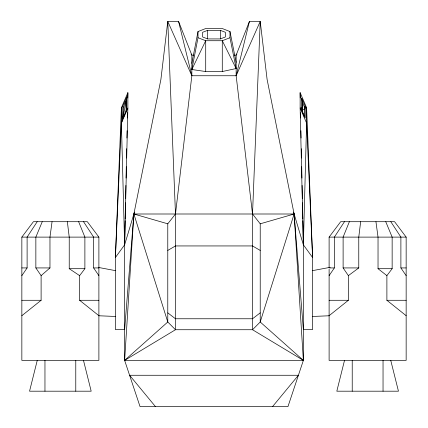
<?xml version="1.0" encoding="UTF-8"?>
<svg xmlns="http://www.w3.org/2000/svg" width="428" height="428" viewBox="0 0 428 428"><rect width="100%" height="100%" fill="white"/><g stroke="black" fill="none" stroke-linecap="round" stroke-linejoin="round"><path stroke-width="0.64" d="M302.377 111.414L302.446 102.372L301.676 98.103L305.201 106.315L305.201 118.021L301.676 109.809L301.676 98.103L302.377 109.472L304.506 109.359L305.201 107.781L306.603 107.706L312.611 257.528L312.611 329.56L303.366 329.56L294.122 214L267.104 79.474L260.224 21.4L249.438 21.4L236.144 55.153L236.144 75.745L252.52 214L252.52 329.731L303.366 360.376L287.958 406.6L140.042 406.6L124.634 360.376L124.634 244.816L125.142 220.789M125.185 218.788L125.527 202.77M125.613 198.763L125.896 185.415M126.051 178.075L126.292 166.727M126.479 158.05L126.677 148.709M126.902 138.03L127.063 130.684M127.33 118.005L127.442 112.666M127.758 97.98L127.87 92.641L121.397 107.706L115.389 257.528L115.389 329.56L124.634 329.56L133.878 214L160.896 79.474L167.776 21.4L178.562 21.4L191.846 55.153L191.846 75.745L175.48 214L175.48 329.731L124.634 360.376L133.878 214L134.563 212.117M121.429 109.033L121.397 107.706L121.397 123.114L115.389 257.528L124.634 244.816L127.87 108.049L127.87 92.641L123.451 114.998L123.355 117.957M302.377 109.472L301.676 107.968L300.13 108.049L306.603 123.114L303.366 244.816L300.13 108.049L300.13 92.641L306.603 107.706L306.603 123.114L312.611 257.528L303.366 244.816L294.122 214L133.878 214L167.776 322L175.48 329.731L252.52 329.731L260.224 322L260.224 223.812L252.52 214L260.224 21.4L236.144 75.745L191.846 75.745L167.776 21.4L175.48 214L167.776 223.812L167.776 322L124.634 360.376L303.366 360.376L303.505 238.824M306.571 109.033L306.603 107.706M126.1 110.959L126.19 100.773L126.688 97.183L122.766 106.315L122.766 118.503L126.688 109.37L126.688 97.183M126.1 104.186L126.688 98.199M360.654 221.704L358.771 237.112L358.771 267.928L348.371 275.632L348.371 300.285L329.111 315.693M52.056 221.704L49.969 237.112L49.969 267.928L41.109 275.632L41.109 300.285L21.849 315.693M191.846 63.328L198.009 31.544L205.713 28.537L222.276 28.537L229.98 31.544L236.144 62.36M229.98 31.544L229.98 37.723L236.144 68.539L222.276 71.54L205.713 71.54L191.846 69.513L198.009 37.723L198.009 31.544M167.776 223.812L133.878 214L124.634 244.816L121.397 123.114C124.495 115.779 121.793 107.626 126.19 100.773M236.144 75.745L249.438 21.4M37.257 360.376L29.553 391.192L91.185 391.192L83.481 360.376M344.519 360.376L336.815 391.192L398.447 391.192L390.743 360.376M126.249 111.023L126.688 109.37M349.366 221.704L343.112 237.112L343.112 267.928L348.371 275.632M42.249 221.704L35.856 237.112L35.856 267.928L41.109 275.632M124.104 116.218L124.853 114.474M125.351 113.313L126.1 111.574M121.397 123.114L127.87 108.049M191.846 69.513L205.713 40.724L222.276 40.724L229.98 37.723M37.199 221.704L27.108 237.112L27.108 267.928L21.849 275.632M344.454 221.704L334.364 237.112L334.364 267.928L329.111 275.632M236.919 54.062L236.144 55.153L234.164 55.153M21.849 237.112L33.405 221.704L87.333 221.704L98.889 237.112L98.889 360.376L21.849 360.376L21.849 237.112L98.889 237.112M329.111 267.928L329.111 237.112L340.667 221.704L394.595 221.704L406.151 237.112L406.151 360.376L329.111 360.376L329.111 269.212M98.889 315.693L79.629 300.285L79.629 275.632L84.888 268.698L84.888 237.112L78.634 221.704M406.151 315.693L386.891 300.285L386.891 275.632L392.144 268.698L392.144 237.112L385.751 221.704M272.55 406.6L298.402 375.265L129.598 375.265L155.45 406.6M305.201 106.315L304.431 106.989L304.506 116.379M260.224 312.857L252.52 318.764L175.48 318.764L167.776 312.857M167.776 250.428L175.48 245.94L252.52 245.94L260.224 250.428M207.628 30.34L202.631 32.287L202.631 36.979L207.628 38.927L220.361 38.927L225.358 36.979L225.358 32.287L220.361 30.34L207.628 30.34L207.628 38.862M260.224 223.812L294.122 214L293.437 212.117M312.611 270.624L330.229 267.318M312.611 316.463L329.121 315.773M193.831 55.153L191.846 55.153L191.07 54.062M329.111 237.112L406.151 237.112M21.849 267.928L27.108 267.928M35.856 267.928L49.969 267.928M83.546 221.704L93.636 237.112L93.636 267.928L98.889 267.928M329.763 267.928L334.364 267.928M343.112 267.928L358.771 267.928M390.801 221.704L400.892 237.112L400.892 267.928L406.151 267.928M67.346 221.704L69.229 237.112L69.229 268.698L84.888 268.698M375.945 221.704L378.031 237.112L378.031 268.698L392.144 268.698M21.849 300.285L41.109 300.285M79.629 300.285L98.889 300.285M329.111 300.285L348.371 300.285M386.891 300.285L406.151 300.285M98.879 315.773L115.389 316.463M98.424 267.441L115.389 270.624M198.009 37.723L205.713 40.724L205.713 71.54M69.229 268.698L79.629 275.632M122.766 116.673L123.355 117.106M378.031 268.698L386.891 275.632M305.201 107.781L304.431 106.989L302.446 102.372M122.766 106.315L123.451 107.161M400.892 267.928L406.151 275.632M93.636 267.928L98.889 275.632M236.144 68.539L222.276 40.724L222.276 71.54M302.377 112.061L303.083 113.714M303.559 114.816L304.265 116.464M301.676 109.809L302.2 111.499M178.562 21.4L191.846 75.745M124.495 238.824L124.634 244.816M300.13 92.641L300.242 97.98M300.558 112.666L300.67 118.005M300.938 130.684L301.098 138.03M301.323 148.709L301.521 158.05M301.708 166.727L301.949 178.075M302.104 185.415L302.387 198.763M302.473 202.77L302.815 218.788M302.858 220.789L303.366 244.816M383.039 360.376L383.039 391.192M352.223 360.376L352.223 391.192M220.361 30.34L220.361 38.862M75.777 360.376L75.777 391.192M44.961 360.376L44.961 391.192M294.122 214L260.224 322L303.366 360.376L294.122 214"/></g></svg>
